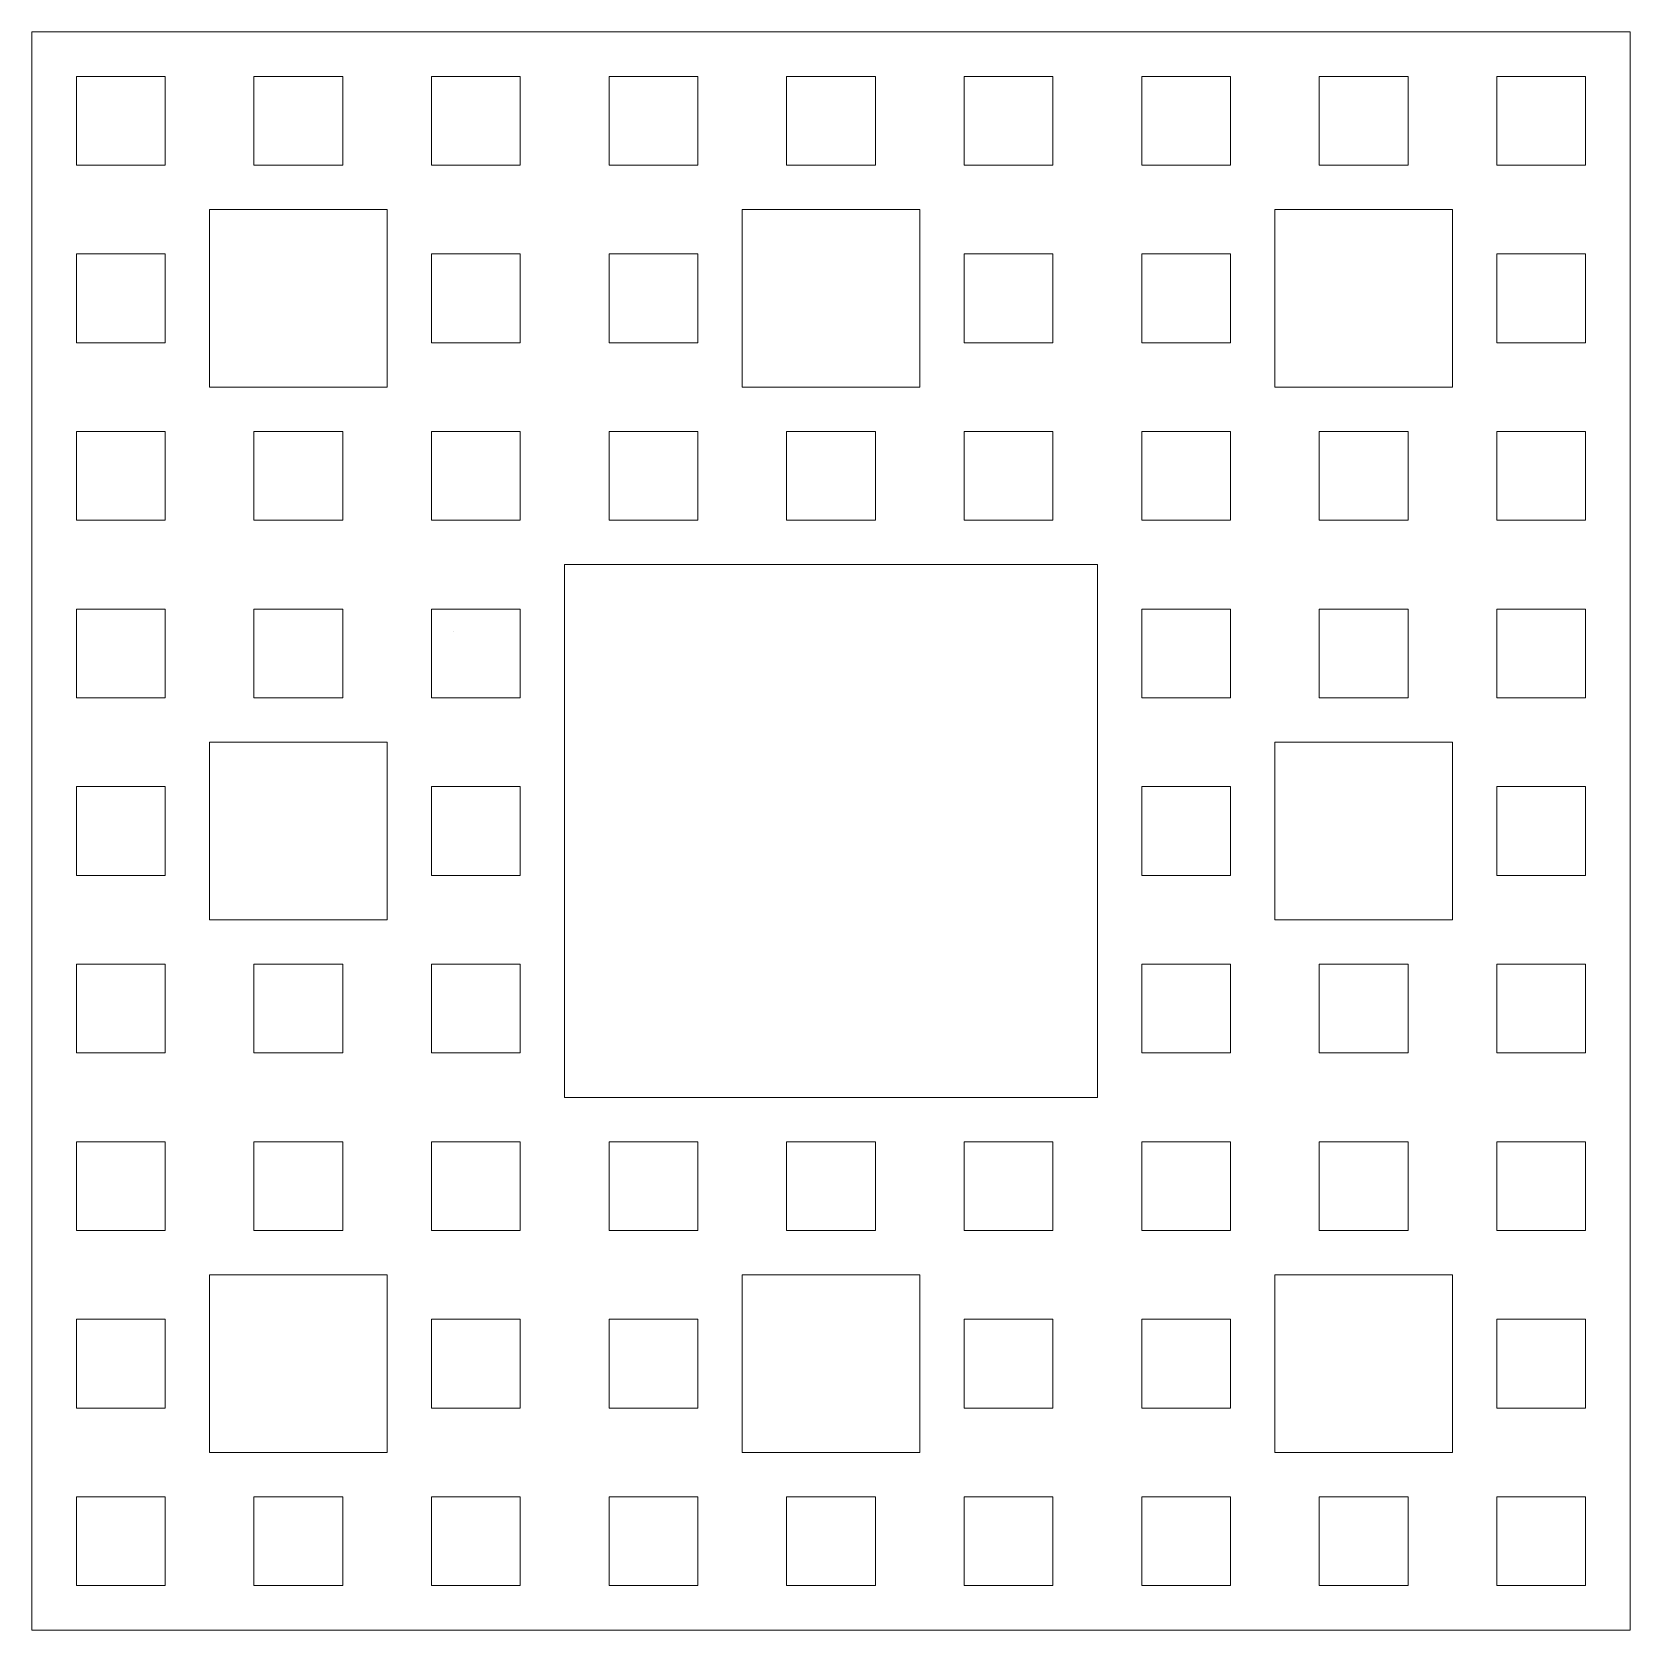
# Model space of a CAD drawing. Extents: x -36 to 36, y -36 to 36.
import ezdxf

# ---------------------------------------------------------------- set-up
doc = ezdxf.new("R2010")
doc.units = 0
doc.layers.get('0').update_dxf_attribs({"lineweight": 0, "true_color": 0xffffff})

msp = doc.modelspace()

# ---------------------------------------------------------------- linework, layer by layer
for p, q in [((-36, 36), (36, 36)), ((-36, -36), (-36, 36)), ((36, 36), (36, -36)), ((-34, 34), (-30, 34)), ((-34, 30), (-34, 34)), ((-30, 34), (-30, 30)), ((-26, 34), (-22, 34)), ((-26, 30), (-26, 34)), ((-22, 34), (-22, 30)), ((-18, 34), (-14, 34)), ((-18, 30), (-18, 34)), ((-14, 34), (-14, 30)), ((-10, 34), (-6, 34)), ((-10, 30), (-10, 34)), ((-6, 34), (-6, 30)), ((-2, 34), (2, 34)), ((-2, 30), (-2, 34)), ((2, 34), (2, 30)), ((6, 34), (10, 34)), ((6, 30), (6, 34)), ((10, 34), (10, 30)), ((14, 34), (18, 34)), ((14, 30), (14, 34)), ((18, 34), (18, 30)), ((22, 34), (26, 34)), ((22, 30), (22, 34)), ((26, 34), (26, 30)), ((30, 34), (34, 34)), ((30, 30), (30, 34)), ((34, 34), (34, 30)), ((-30, 30), (-34, 30)), ((-22, 30), (-26, 30)), ((-14, 30), (-18, 30)), ((-6, 30), (-10, 30)), ((2, 30), (-2, 30)), ((10, 30), (6, 30)), ((18, 30), (14, 30)), ((26, 30), (22, 30)), ((34, 30), (30, 30)), ((-28, 28), (-20, 28)), ((-28, 20), (-28, 28)), ((-20, 28), (-20, 20)), ((-4, 20), (-4, 28)), ((-4, 28), (4, 28)), ((4, 28), (4, 20)), ((28, 28), (20, 28)), ((20, 28), (20, 20)), ((28, 20), (28, 28)), ((-34, 26), (-30, 26)), ((-34, 22), (-34, 26)), ((-30, 26), (-30, 22)), ((-18, 26), (-14, 26)), ((-18, 22), (-18, 26)), ((-14, 26), (-14, 22)), ((-10, 26), (-6, 26)), ((-10, 22), (-10, 26)), ((-6, 26), (-6, 22)), ((6, 26), (10, 26)), ((6, 22), (6, 26)), ((10, 26), (10, 22)), ((14, 26), (18, 26)), ((14, 22), (14, 26)), ((18, 26), (18, 22)), ((30, 26), (34, 26)), ((30, 22), (30, 26)), ((34, 26), (34, 22)), ((-30, 22), (-34, 22)), ((-14, 22), (-18, 22)), ((-6, 22), (-10, 22)), ((10, 22), (6, 22)), ((18, 22), (14, 22)), ((34, 22), (30, 22)), ((-20, 20), (-28, 20)), ((4, 20), (-4, 20)), ((20, 20), (28, 20)), ((-34, 18), (-30, 18)), ((-34, 14), (-34, 18)), ((-30, 18), (-30, 14)), ((-26, 18), (-22, 18)), ((-26, 14), (-26, 18)), ((-22, 18), (-22, 14)), ((-18, 18), (-14, 18)), ((-18, 14), (-18, 18)), ((-14, 18), (-14, 14)), ((-10, 18), (-6, 18)), ((-10, 14), (-10, 18)), ((-6, 18), (-6, 14)), ((-2, 18), (2, 18)), ((-2, 14), (-2, 18)), ((2, 18), (2, 14)), ((6, 18), (10, 18)), ((6, 14), (6, 18)), ((10, 18), (10, 14)), ((18, 18), (14, 18)), ((14, 18), (14, 14)), ((18, 14), (18, 18)), ((22, 18), (26, 18)), ((22, 14), (22, 18)), ((26, 18), (26, 14)), ((30, 18), (34, 18)), ((30, 14), (30, 18)), ((34, 18), (34, 14)), ((-30, 14), (-34, 14)), ((-22, 14), (-26, 14)), ((-14, 14), (-18, 14)), ((-6, 14), (-10, 14)), ((2, 14), (-2, 14)), ((10, 14), (6, 14)), ((14, 14), (18, 14)), ((26, 14), (22, 14)), ((34, 14), (30, 14)), ((-12, 12), (12, 12)), ((-12, -12), (-12, 12)), ((12, 12), (12, -12)), ((-34, 6), (-34, 10)), ((-34, 10), (-30, 10)), ((-30, 10), (-30, 6)), ((-22, 10), (-26, 10)), ((-26, 10), (-26, 6)), ((-22, 6), (-22, 10)), ((-14, 10), (-18, 10)), ((-18, 10), (-18, 6)), ((-14, 6), (-14, 10)), ((14, 10), (18, 10)), ((14, 6), (14, 10)), ((18, 10), (18, 6)), ((22, 10), (26, 10)), ((22, 6), (22, 10)), ((26, 10), (26, 6)), ((30, 10), (34, 10)), ((30, 6), (30, 10)), ((34, 10), (34, 6)), ((-17, 9), (-17, 9)), ((-17, 9), (-17, 9)), ((-17, 9), (-17, 9)), ((-17, 9), (-17, 9)), ((-30, 6), (-34, 6)), ((-26, 6), (-22, 6)), ((-18, 6), (-14, 6)), ((18, 6), (14, 6)), ((26, 6), (22, 6)), ((34, 6), (30, 6)), ((-20, 4), (-28, 4)), ((-28, 4), (-28, -4)), ((-20, -4), (-20, 4)), ((20, 4), (28, 4)), ((20, -4), (20, 4)), ((28, 4), (28, -4)), ((-34, -2), (-34, 2)), ((-34, 2), (-30, 2)), ((-30, 2), (-30, -2)), ((-18, 2), (-14, 2)), ((-18, -2), (-18, 2)), ((-14, 2), (-14, -2)), ((14, 2), (18, 2)), ((14, -2), (14, 2)), ((18, 2), (18, -2)), ((30, 2), (34, 2)), ((30, -2), (30, 2)), ((34, 2), (34, -2)), ((-30, -2), (-34, -2)), ((-14, -2), (-18, -2)), ((18, -2), (14, -2)), ((34, -2), (30, -2)), ((-28, -4), (-20, -4)), ((28, -4), (20, -4)), ((-34, -10), (-34, -6)), ((-34, -6), (-30, -6)), ((-30, -6), (-30, -10)), ((-26, -6), (-22, -6)), ((-26, -10), (-26, -6)), ((-22, -6), (-22, -10)), ((-18, -6), (-14, -6)), ((-18, -10), (-18, -6)), ((-14, -6), (-14, -10)), ((14, -6), (18, -6)), ((14, -10), (14, -6)), ((18, -6), (18, -10)), ((22, -6), (26, -6)), ((22, -10), (22, -6)), ((26, -6), (26, -10)), ((30, -6), (34, -6)), ((30, -10), (30, -6)), ((34, -6), (34, -10)), ((-30, -9), (-30, -9)), ((-30, -9), (-30, -9)), ((-30, -9), (-30, -9)), ((-30, -9), (-30, -9)), ((-30, -10), (-34, -10)), ((-30, -10), (-30, -10)), ((-30, -10), (-30, -10)), ((-30, -10), (-30, -10)), ((-30, -10), (-30, -10)), ((-22, -10), (-26, -10)), ((-14, -10), (-18, -10)), ((18, -10), (14, -10)), ((26, -10), (22, -10)), ((34, -10), (30, -10)), ((12, -12), (-12, -12)), ((-34, -14), (-30, -14)), ((-34, -18), (-34, -14)), ((-30, -14), (-30, -18)), ((-26, -14), (-22, -14)), ((-26, -18), (-26, -14)), ((-22, -14), (-22, -18)), ((-18, -14), (-14, -14)), ((-18, -18), (-18, -14)), ((-14, -14), (-14, -18)), ((-10, -14), (-6, -14)), ((-10, -18), (-10, -14)), ((-6, -14), (-6, -18)), ((-2, -14), (2, -14)), ((-2, -18), (-2, -14)), ((2, -14), (2, -18)), ((6, -14), (10, -14)), ((6, -18), (6, -14)), ((10, -14), (10, -18)), ((14, -14), (18, -14)), ((14, -18), (14, -14)), ((18, -14), (18, -18)), ((22, -14), (26, -14)), ((22, -18), (22, -14)), ((26, -14), (26, -18)), ((30, -14), (34, -14)), ((30, -18), (30, -14)), ((34, -14), (34, -18)), ((-30, -18), (-34, -18)), ((-22, -18), (-26, -18)), ((-14, -18), (-18, -18)), ((-6, -18), (-10, -18)), ((2, -18), (-2, -18)), ((10, -18), (6, -18)), ((18, -18), (14, -18)), ((26, -18), (22, -18)), ((34, -18), (30, -18)), ((-20, -20), (-28, -20)), ((-28, -20), (-28, -28)), ((-20, -28), (-20, -20)), ((-4, -20), (4, -20)), ((-4, -28), (-4, -20)), ((4, -20), (4, -28)), ((20, -20), (28, -20)), ((20, -28), (20, -20)), ((28, -20), (28, -28)), ((-34, -22), (-30, -22)), ((-34, -26), (-34, -22)), ((-30, -22), (-30, -26)), ((-18, -22), (-14, -22)), ((-18, -26), (-18, -22)), ((-14, -22), (-14, -26)), ((-10, -22), (-6, -22)), ((-10, -26), (-10, -22)), ((-6, -22), (-6, -26)), ((6, -22), (10, -22)), ((6, -26), (6, -22)), ((10, -22), (10, -26)), ((14, -22), (18, -22)), ((14, -26), (14, -22)), ((18, -22), (18, -26)), ((30, -22), (34, -22)), ((30, -26), (30, -22)), ((34, -22), (34, -26)), ((-30, -26), (-34, -26)), ((-14, -26), (-18, -26)), ((-6, -26), (-10, -26)), ((10, -26), (6, -26)), ((18, -26), (14, -26)), ((34, -26), (30, -26)), ((-28, -28), (-20, -28)), ((4, -28), (-4, -28)), ((28, -28), (20, -28)), ((-34, -30), (-30, -30)), ((-34, -34), (-34, -30)), ((-30, -30), (-30, -34)), ((-26, -30), (-22, -30)), ((-26, -34), (-26, -30)), ((-22, -30), (-22, -34)), ((-18, -30), (-14, -30)), ((-18, -34), (-18, -30)), ((-14, -30), (-14, -34)), ((-10, -30), (-6, -30)), ((-10, -34), (-10, -30)), ((-6, -30), (-6, -34)), ((-2, -30), (2, -30)), ((-2, -34), (-2, -30)), ((2, -30), (2, -34)), ((6, -30), (10, -30)), ((6, -34), (6, -30)), ((10, -30), (10, -34)), ((14, -30), (18, -30)), ((14, -34), (14, -30)), ((18, -30), (18, -34)), ((22, -30), (26, -30)), ((22, -34), (22, -30)), ((26, -30), (26, -34)), ((30, -30), (34, -30)), ((30, -34), (30, -30)), ((34, -30), (34, -34)), ((-30, -34), (-34, -34)), ((-22, -34), (-26, -34)), ((-14, -34), (-18, -34)), ((-6, -34), (-10, -34)), ((2, -34), (-2, -34)), ((10, -34), (6, -34)), ((18, -34), (14, -34)), ((26, -34), (22, -34)), ((34, -34), (30, -34)), ((36, -36), (-36, -36))]:
    msp.add_line(p, q)

doc.saveas('drawing.dxf')
